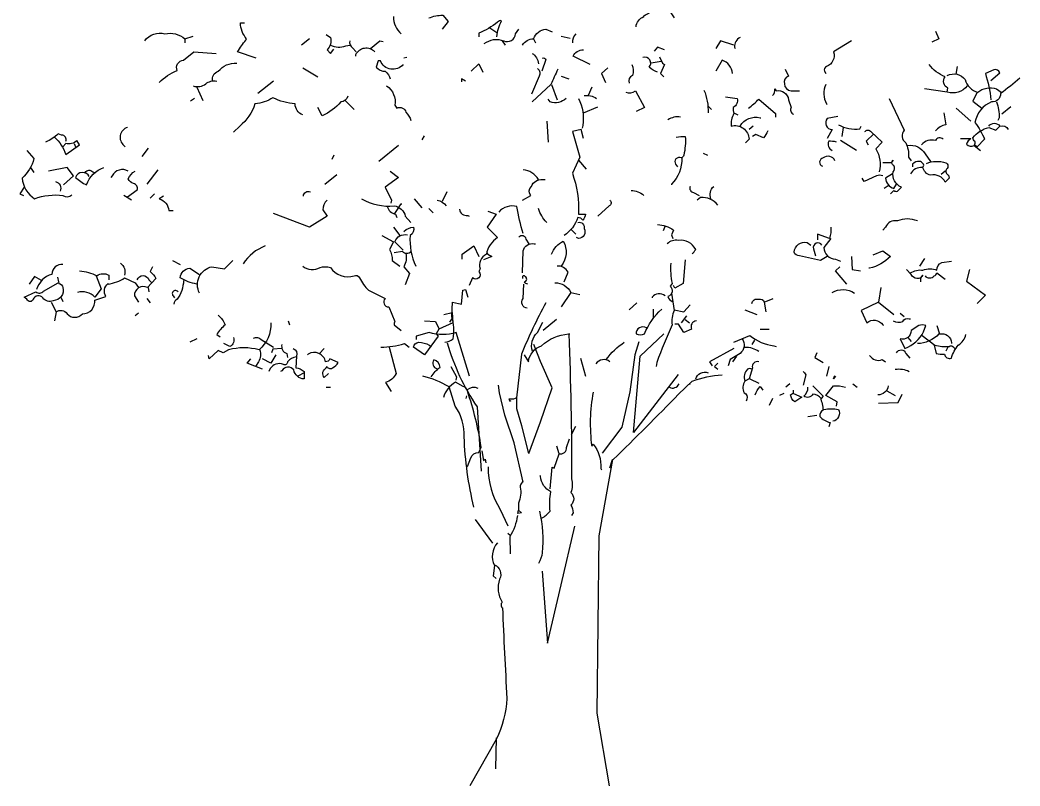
# Model space of a CAD drawing. Header units: millimetres. Extents: x 343.9 to 346.9, y 2593.57 to 2597.43.
# Drawn here: x 343.963 to 346.881, y 2593.571 to 2595.806 of the extents above; entities that cross this region are included whole.
import ezdxf

# ---------------------------------------------------------------- set-up
doc = ezdxf.new("R2010")
doc.units = ezdxf.units.MM
doc.header["$LTSCALE"] = 10
doc.layers.add('Vegetais', color=94, linetype='Continuous')

msp = doc.modelspace()

# ---------------------------------------------------------------- linework, layer by layer
at = {"layer": 'Vegetais'}
for p, q in [((345.7725, 2594.825), (345.8415, 2594.8901)), ((345.4813, 2594.8097), (345.4621, 2594.8595)), ((345.7687, 2594.8672), (345.7572, 2594.8289)), ((345.7572, 2594.8289), (345.7419, 2594.7216)), ((345.5158, 2594.7331), (345.4813, 2594.8097)), ((345.3625, 2594.7178), (345.3587, 2594.7408))]:
    msp.add_line(p, q, dxfattribs=at)
at = {"layer": 'Vegetais', "color": 34}
for p, q in [((345.7534, 2594.6029), (345.7725, 2594.825)), ((345.8837, 2594.7714), (345.7534, 2594.6029)), ((345.3778, 2594.6527), (345.3625, 2594.7178)), ((345.4813, 2594.6336), (345.5158, 2594.7331)), ((345.7419, 2594.7216), (345.7189, 2594.6182)), ((345.4123, 2594.6719), (345.4123, 2594.7063)), ((345.4276, 2594.6221), (345.4123, 2594.6719)), ((345.4046, 2594.5723), (345.3778, 2594.6527)), ((345.4479, 2594.5411), (345.4813, 2594.6336)), ((345.4479, 2594.5411), (345.4276, 2594.6221)), ((345.7189, 2594.6182), (345.6614, 2594.5417)), ((345.4315, 2594.4574), (345.4046, 2594.5723)), ((345.6918, 2594.524), (345.6518, 2594.3013)), ((345.542, 2594.1581), (345.5816, 2594.3286)), ((345.6518, 2594.3013), (345.646, 2593.7834)), ((345.4864, 2594.1977), (345.5023, 2593.9876)), ((345.5023, 2593.9876), (345.542, 2594.1581)), ((345.646, 2593.7834), (345.6823, 2593.5708)), ((345.3513, 2593.6207), (345.3535, 2593.7111))]:
    msp.add_line(p, q, dxfattribs=at)
at = {"layer": 'Vegetais'}
for points in [[(345.7606, 2595.7859, -0.290726), (345.7828, 2595.8162), (345.7828, 2595.8182, 0.044205), (345.8253, 2595.8465, -0.511307), (345.8496, 2595.8465), (345.8718, 2595.8122)], [(345.156, 2595.8122, -0.096176), (345.1964, 2595.8203), (345.2126, 2595.8021), (345.1944, 2595.7798)], [(344.6524, 2595.6949), (344.5978, 2595.7131, -0.051254), (344.6221, 2595.7475), (344.6241, 2595.7515, -0.175888), (344.6059, 2595.798), (344.618, 2595.798)], [(345.0528, 2595.8162, 0.223816), (345.0751, 2595.7657)], [(345.3541, 2595.7576, -0.085083), (345.3683, 2595.8041, 0.302765), (345.3562, 2595.8, -0.07106), (345.3016, 2595.7677), (345.3016, 2595.7576)], [(344.3268, 2595.7454, -0.32045), (344.3855, 2595.7657, -0.236053), (344.4441, 2595.7515), (344.4684, 2595.7596)], [(344.8567, 2595.7636), (344.8688, 2595.7555, -0.286789), (344.8587, 2595.7191), (344.8688, 2595.709), (344.8789, 2595.7212)], [(345.3177, 2595.7373, -0.268112), (345.3744, 2595.7454, 0.520645), (345.4087, 2595.7657), (345.4188, 2595.7798)], [(345.429, 2595.7333, -0.252106), (345.4613, 2595.7515, -0.289337), (345.4977, 2595.7798), (345.5159, 2595.7717)], [(345.5847, 2595.7657, 0.226822), (345.5746, 2595.7394)], [(344.8688, 2595.7333, 0.241745), (344.9133, 2595.7313), (344.9254, 2595.7333)], [(344.9254, 2595.7454, 0.350769), (344.9335, 2595.7252), (344.9436, 2595.7131)], [(346.0639, 2595.7555, 0.284134), (346.0478, 2595.7272), (346.0498, 2595.7232)], [(346.3895, 2595.7454), (346.3369, 2595.7131, -0.386597), (346.3167, 2595.6706, 0.4142), (346.3107, 2595.6565), (346.3147, 2595.6504)], [(344.3693, 2595.6241, -0.116058), (344.4219, 2595.6585, -0.535172), (344.4401, 2595.6888), (344.4704, 2595.7131), (344.5351, 2595.709)], [(344.9982, 2595.7131, 0.511978), (344.9416, 2595.705), (344.9416, 2595.7009)], [(345.4573, 2595.709, -0.236053), (345.4755, 2595.6787)], [(345.6271, 2595.6767), (345.5766, 2595.7009, -0.300919), (345.6069, 2595.7191)], [(344.525, 2595.6281, -0.4142), (344.5412, 2595.6565, -0.238144), (344.5958, 2595.6807)], [(345.0811, 2595.6767, -0.564011), (345.0144, 2595.6868), (345.0083, 2595.6868), (345.0023, 2595.6686, 0.218246), (345.0286, 2595.6565, -0.192581), (345.0427, 2595.6342)], [(345.4876, 2595.6949, -0.4142), (345.4977, 2595.6908), (345.4856, 2595.6565)], [(345.7485, 2595.6767, -0.182251), (345.7505, 2595.6443, 0.4142), (345.7404, 2595.6221)], [(345.8233, 2595.6544, -0.135742), (345.799, 2595.6686, 0.752304), (345.7808, 2595.6969)], [(346.0417, 2595.6504, 0.305618), (346.0114, 2595.6888), (345.9932, 2595.6565)], [(346.6686, 2595.5958), (346.6706, 2595.6079, -0.5), (346.6625, 2595.6403, -0.143997), (346.616, 2595.6767)], [(345.4734, 2595.6645, -0.368179), (345.4775, 2595.6423), (345.4552, 2595.5897)], [(345.5321, 2595.6625, 0.00708), (345.5119, 2595.618), (345.4573, 2595.5675)], [(346.1954, 2595.6625), (346.2055, 2595.6423, 0.4142), (346.1934, 2595.6201, 0.399994), (346.2136, 2595.5998), (346.2379, 2595.5998)], [(346.6686, 2595.6443, -0.367462), (346.7212, 2595.6322, 0.278564), (346.7576, 2595.5958, -0.24559), (346.8122, 2595.6059), (346.8263, 2595.5958)], [(346.796, 2595.6302), (346.8223, 2595.6524, 0.4142), (346.8041, 2595.6605), (346.7798, 2595.6504, -0.0504), (346.796, 2595.5735)], [(344.4684, 2595.614, 0.257919), (344.5048, 2595.6201, -0.212204), (344.5371, 2595.6281)], [(346.3147, 2595.618, 0.253922), (346.3167, 2595.5614), (346.3187, 2595.5594)], [(346.8809, 2595.6362, -0.009521), (346.8243, 2595.5917, -0.45993), (346.798, 2595.5675, 0.253036), (346.7495, 2595.5068, -0.062256), (346.7778, 2595.4583), (346.7555, 2595.436), (346.7475, 2595.4421, 0.236053), (346.7495, 2595.4522, -0.236053), (346.7434, 2595.4623, -0.173203), (346.7899, 2595.4927), (346.8101, 2595.4846), (346.8223, 2595.4967)], [(345.0326, 2595.614, -0.293182), (345.0569, 2595.5574), (345.0629, 2595.5493, -0.468369), (345.0892, 2595.5371, -0.120438), (345.1034, 2595.5129)], [(345.7303, 2595.5958, 0.302765), (345.7586, 2595.5998), (345.7849, 2595.5513), (345.7606, 2595.5392)], [(345.9588, 2595.6019, -0.102539), (345.9709, 2595.5351)], [(346.159, 2595.5857, 0.276978), (346.1651, 2595.6059), (346.1691, 2595.5998, -0.437134), (346.2055, 2595.5735), (346.2136, 2595.5513, 0.465973), (346.2197, 2595.5311)], [(346.7272, 2595.614, -0.312363), (346.6686, 2595.5958), (346.6019, 2595.6059)], [(344.7879, 2595.5291, -0.308884), (344.7657, 2595.5614, -0.103271), (344.7009, 2595.5796, -0.126938), (344.6484, 2595.5614, -0.14415), (344.6039, 2595.4967), (344.5857, 2595.4785)], [(344.9194, 2595.5837, -0.343094), (344.8991, 2595.5675, -0.113617), (344.8445, 2595.527), (344.8324, 2595.5513)], [(345.5564, 2595.5776, -0.299759), (345.5098, 2595.5675), (345.5038, 2595.5756)], [(345.5928, 2595.5776, -0.154129), (345.6049, 2595.4987), (345.6029, 2595.4906)], [(345.6089, 2595.5857, -0.176163), (345.6453, 2595.5776)], [(346.0215, 2595.5816), (346.0559, 2595.5776, -0.369919), (346.0437, 2595.5513, 0.099014), (346.0457, 2595.5331, 0.13028), (346.0377, 2595.4967, -0.492157), (346.0902, 2595.4583), (346.0801, 2595.4482)], [(346.0882, 2595.5493, 0.062256), (346.1185, 2595.5756), (346.1671, 2595.5331), (346.1671, 2595.523)], [(346.4987, 2595.5776), (346.5432, 2595.4846, 0.439896), (346.5473, 2595.4482, -0.141937), (346.5553, 2595.4057), (346.5634, 2595.3956)], [(346.8122, 2595.5675, -0.091797), (346.8203, 2595.521), (346.8162, 2595.5129)], [(346.6585, 2595.5351), (346.6645, 2595.5007, 0.176727), (346.6342, 2595.4825)], [(345.89, 2595.523, 0.192581), (345.8536, 2595.5149)], [(346.0639, 2595.4967, -0.331299), (346.1226, 2595.521), (346.1246, 2595.521)], [(346.3491, 2595.525), (346.3187, 2595.5189, 0.632828), (346.3329, 2595.4866), (346.3187, 2595.4603)], [(346.3511, 2595.5007, 0.157104), (346.4138, 2595.4886), (346.4178, 2595.4967)], [(346.7899, 2595.4967, -0.506302), (346.8223, 2595.4967, -0.362045), (346.8465, 2595.4866)], [(344.0963, 2595.4522, 0.535172), (344.0842, 2595.4704), (344.0741, 2595.4745, -0.105011), (344.0377, 2595.4502)], [(344.2763, 2595.4927, 0.605072), (344.2662, 2595.4401), (344.2702, 2595.436)], [(345.6069, 2595.4603), (345.6008, 2595.4866), (345.5746, 2595.4805), (345.5968, 2595.4057), (345.5746, 2595.3592, -0.095917), (345.5928, 2595.2399), (345.613, 2595.2399, -0.148804), (345.6049, 2595.2217, 0.276978), (345.5907, 2595.2298, -0.162277), (345.5503, 2595.1772)], [(346.1448, 2595.4825, -0.062256), (346.1327, 2595.4623), (346.1105, 2595.4724), (346.1003, 2595.4664)], [(346.4279, 2595.4805, -0.449051), (346.4461, 2595.4805), (346.4785, 2595.4502), (346.4603, 2595.43, -0.203598), (346.4704, 2595.3632)], [(344.0639, 2595.4643, -0.131912), (344.0963, 2595.4138), (344.1367, 2595.4421), (344.1287, 2595.4542, -0.265564), (344.0963, 2595.4461), (344.0882, 2595.436)], [(345.8779, 2595.4643, -0.07106), (345.9042, 2595.4664, -0.06636), (345.9001, 2595.4118, -0.265564), (345.892, 2595.4037, 0.763794), (345.8759, 2595.3855), (345.8819, 2595.3774)], [(346.345, 2595.4502, 0.082748), (346.3228, 2595.4522, 0.4142), (346.3329, 2595.4259)], [(346.5533, 2595.4401, -0.319839), (346.6039, 2595.4158), (346.6201, 2595.3936)], [(346.6565, 2595.4583, 0.526016), (346.6342, 2595.4542, 0.302765), (346.5938, 2595.4421)], [(346.707, 2595.4603), (346.7373, 2595.4603, 0.162277), (346.7252, 2595.4441, 0.368179), (346.7475, 2595.4401), (346.7657, 2595.4259)], [(343.9831, 2595.4259), (344.0033, 2595.4017, -0.154999), (343.9689, 2595.345, 0.223892), (344.0053, 2595.2844, -0.123093), (344.0882, 2595.2945, 0.388977), (344.1145, 2595.2965)], [(345.8941, 2595.4037, -0.206207), (345.8637, 2595.3268), (345.8637, 2595.3248)], [(346.341, 2595.3956, 0.486771), (346.3066, 2595.4037, 0.763794), (346.3046, 2595.3794)], [(346.5028, 2595.2985), (346.5129, 2595.3086, 0.236053), (346.523, 2595.3066), (346.5351, 2595.3187, -0.37204), (346.5109, 2595.3632, 0.343094), (346.5129, 2595.3814, -0.618027), (346.5109, 2595.3976), (346.5048, 2595.3895), (346.4805, 2595.3895)], [(346.6079, 2595.3875, -0.186783), (346.6645, 2595.3895, -0.561981), (346.6666, 2595.3713, 0.49527), (346.6726, 2595.3531), (346.6747, 2595.345), (346.6625, 2595.3329, 0.366302), (346.6201, 2595.3531, -0.313339), (346.5978, 2595.3774, 0.4142), (346.5978, 2595.3875, 0.236053), (346.5877, 2595.3936, 0.243835), (346.5675, 2595.3855), (346.5675, 2595.3774)], [(344.1651, 2595.3491, 0.651398), (344.1246, 2595.3471, 0.07106), (344.157, 2595.3248, -0.240356), (344.2075, 2595.3754)], [(344.1529, 2595.3612, -0.496567), (344.1752, 2595.3632), (344.1792, 2595.3612)], [(344.2783, 2595.3653, 0.436615), (344.2318, 2595.3511), (344.2277, 2595.3471)], [(344.2763, 2595.2904), (344.3046, 2595.3107, 0.480621), (344.2945, 2595.3289, -0.199997), (344.2783, 2595.343, -0.138779), (344.2985, 2595.3653)], [(345.4755, 2595.341, 0.236053), (345.431, 2595.3693)], [(346.5088, 2595.3572), (346.4886, 2595.345, 0.326782), (346.5129, 2595.3147), (346.521, 2595.3268)], [(346.5958, 2595.3754, 0.302765), (346.5614, 2595.3572)], [(344.066, 2595.3349, -0.45993), (344.0801, 2595.3066)], [(345.429, 2595.2803), (345.4532, 2595.2945, -0.388977), (345.4552, 2595.3208, -0.333328), (345.4876, 2595.341), (345.4957, 2595.341)], [(346.4805, 2595.3511, 0.224854), (346.4623, 2595.3511), (346.4259, 2595.3349), (346.4199, 2595.345)], [(344.7899, 2595.2925, -0.535172), (344.8102, 2595.3046)], [(345.7464, 2595.3086, -0.182587), (345.7828, 2595.2945)], [(345.9183, 2595.3208, 0.480621), (345.9285, 2595.3026), (345.9446, 2595.2945)], [(345.979, 2595.2844, -0.302765), (345.9871, 2595.3208)], [(344.3814, 2595.2925), (344.3693, 2595.2844, -0.298172), (344.3976, 2595.25), (344.4097, 2595.25)], [(344.8587, 2595.2803, 0.199295), (344.8466, 2595.252), (344.8587, 2595.2338), (344.8081, 2595.2015), (344.703, 2595.2419)], [(344.9598, 2595.2844, 0.158966), (345.0548, 2595.2641, -0.30159), (345.0872, 2595.2338), (345.1034, 2595.2156)], [(345.1802, 2595.2803, -0.195877), (345.2065, 2595.2641)], [(345.6838, 2595.2803, -0.618027), (345.6817, 2595.2641), (345.6494, 2595.2338)], [(345.9992, 2595.2662, 0.250473), (345.9487, 2595.2884), (345.9386, 2595.2803)], [(345.0346, 2595.2621, 0.302765), (345.0589, 2595.2399), (345.0629, 2595.2298)], [(345.2449, 2595.254, 0.4142), (345.2692, 2595.2358), (345.2732, 2595.2338)], [(345.3278, 2595.248), (345.3521, 2595.2399), (345.3258, 2595.2015), (345.3562, 2595.1711, 0.212204), (345.3238, 2595.1226, 0.383728), (345.3056, 2595.0801), (345.3016, 2595.072, -1), (345.2834, 2595.0538), (345.2732, 2595.0316)], [(345.431, 2595.1833, -0.029968), (345.4128, 2595.2621, 0.283035), (345.3602, 2595.2459)], [(345.4997, 2595.2156, -0.117737), (345.4755, 2595.2561)], [(345.5907, 2595.2156, -0.577133), (345.6089, 2595.1974, -0.580322), (345.5928, 2595.1691), (345.5867, 2595.1711)], [(345.8233, 2595.2095, -0.142853), (345.8698, 2595.1934), (345.8637, 2595.1792), (345.8678, 2595.1691)], [(346.5816, 2595.2197, 0.20903), (346.523, 2595.2197, 0.383728), (346.4886, 2595.2015), (346.4805, 2595.1934)], [(345.0811, 2595.1347), (345.0569, 2595.159, -0.390442), (345.0933, 2595.1792)], [(345.0832, 2595.1893, -0.199295), (345.1115, 2595.2015, -0.32045), (345.1014, 2595.1772, 0.132065), (345.1175, 2595.0882)], [(346.3289, 2595.2015, -0.099014), (346.3248, 2595.1691), (346.2904, 2595.1812), (346.2904, 2595.1651)], [(345.0184, 2595.1772), (345.0528, 2595.159), (345.0407, 2595.1367, -0.148178), (345.0488, 2595.1044), (345.071, 2595.0882)], [(345.4188, 2595.1731, -0.697281), (345.4391, 2595.1671), (345.4472, 2595.1529)], [(345.429, 2595.068), (345.431, 2595.1327, -0.422256), (345.4633, 2595.1529), (345.4674, 2595.1529)], [(345.5139, 2595.1226, -0.1866), (345.5483, 2595.161, -0.300629), (345.5422, 2595.0882)], [(345.9244, 2595.1246, 0.099014), (345.9345, 2595.1367, 0.333328), (345.884, 2595.163, 0.259125), (345.8516, 2595.1529)], [(346.3187, 2595.1165), (346.2985, 2595.1044), (346.2379, 2595.1185, -0.343094), (346.2217, 2595.1287, -0.469284), (346.2601, 2595.157), (346.2702, 2595.1489)], [(346.3026, 2595.1489, 0.900253), (346.2783, 2595.1388), (346.2844, 2595.1185)], [(346.3289, 2595.1691), (346.3086, 2595.1428, 0.411758), (346.343, 2595.1084), (346.3572, 2595.1024)], [(344.6787, 2595.1469, 0.16748), (344.614, 2595.0943)], [(345.1034, 2595.1307, -0.5), (345.0791, 2595.1307), (345.0548, 2595.1266)], [(345.0892, 2595.1246, -0.162277), (345.0832, 2595.0862), (345.0993, 2595.066), (345.0872, 2595.0336)], [(346.4522, 2595.1206), (346.4805, 2595.1327), (346.5028, 2595.1165, -0.151367), (346.4421, 2595.0821), (346.4401, 2595.0821)], [(344.0882, 2595.0923, 0.469498), (344.0559, 2595.0639, 0.27272), (344.0114, 2595.0195)], [(344.2561, 2595.0963, -0.302765), (344.2682, 2595.0619)], [(344.4866, 2595.0093, -0.493149), (344.523, 2595.0862), (344.5594, 2595.0801), (344.5837, 2595.1044)], [(345.8617, 2595.0963, 0.06636), (345.8658, 2595.0377), (345.8597, 2595.0296, -0.580322), (345.8536, 2594.9992, 0.236053), (345.8658, 2594.9851)], [(346.5614, 2595.068, -0.192581), (346.5978, 2595.0761, -0.201935), (346.6383, 2595.0761, -0.319077), (346.6524, 2595.0983), (346.6807, 2595.1024)], [(344.1367, 2595.0741, -0.101349), (344.1873, 2595.0599, -0.291199), (344.2217, 2595.0619), (344.2217, 2595.0478)], [(344.3491, 2595.0862), (344.343, 2595.072, -0.099014), (344.3592, 2595.0518), (344.3349, 2595.0255, 0.574356), (344.2965, 2595.0013), (344.3086, 2594.9831)], [(344.4785, 2595.0356, -0.092926), (344.43, 2595.0538, -0.358765), (344.4583, 2595.0821), (344.4866, 2595.0639)], [(344.7879, 2595.0882, 0.330124), (344.8385, 2595.0842, -0.133911), (344.8688, 2595.0842, 0.333328), (344.9376, 2595.0599, -0.4142), (344.9537, 2595.0538, 0.089432), (344.98, 2595.0174), (345.0286, 2594.9932, 0.705521), (345.0387, 2594.9689), (345.0569, 2594.9264, 0.236053), (345.0548, 2594.9163), (345.0751, 2594.9001)], [(345.5503, 2595.0417), (345.5624, 2595.07, 0.300995), (345.5301, 2595.0882)], [(346.5917, 2595.0417, -0.276978), (346.5978, 2595.0619, -0.64563), (346.5634, 2595.0639), (346.5493, 2595.0781)], [(346.6039, 2595.0599, 0.482544), (346.6302, 2595.0599, 0.265564), (346.6383, 2595.068), (346.6625, 2595.0498)], [(344.072, 2595.0559, -0.023788), (344.0761, 2595.0377, -0.333328), (344.0882, 2595.0255, -0.469284), (344.0599, 2594.9871, -0.34938), (344.0296, 2594.9952, 0.562729), (344.0013, 2594.9911, -0.720749), (343.9831, 2594.9911), (343.975, 2594.9972), (344.0093, 2595.0134, 0.449051), (344.0316, 2595.0154), (344.0741, 2595.0397)], [(344.0538, 2594.9831), (344.068, 2594.9547, -0.4142), (344.1003, 2594.9487, 0.454544), (344.1448, 2594.9487, 0.444092), (344.1812, 2594.9891), (344.2136, 2594.9992, -0.367569), (344.2197, 2595.0377), (344.2197, 2595.0356, 0.109772), (344.2682, 2595.0538), (344.2985, 2595.0397), (344.3086, 2595.0255)], [(344.1853, 2595.0599), (344.1994, 2595.0215), (344.1812, 2594.9972, 0.27034), (344.1307, 2595.0114)], [(344.3046, 2595.0478, -0.720749), (344.339, 2595.0478), (344.3471, 2595.0397)], [(344.4401, 2595.0457, -0.136566), (344.4219, 2594.9911, 0.355026), (344.4118, 2594.977)], [(345.4431, 2594.9649, -0.586716), (345.431, 2594.9932), (345.433, 2595.0356)], [(345.4451, 2595.0356, -0.236053), (345.435, 2595.0417, 0.659393), (345.437, 2595.0579, 0.5), (345.429, 2595.0579), (345.429, 2595.0518)], [(345.524, 2595.0397, -0.276978), (345.5705, 2595.0114), (345.5968, 2595.0053)], [(344.4239, 2595.0134, 1.023514), (344.4097, 2595.0013), (344.4138, 2594.9952)], [(345.2025, 2594.8658, 0.131805), (345.2267, 2594.8759, 0.124512), (345.2227, 2594.9406), (345.2247, 2594.9831), (345.251, 2594.977), (345.255, 2595.0174), (345.2631, 2595.0195), (345.2692, 2594.9972)], [(345.8455, 2595.0013, 0.4142), (345.8071, 2594.9972), (345.8071, 2594.9952)], [(345.8658, 2595.0114), (345.8637, 2595.0093), (345.8718, 2594.9588, 0.146759), (345.8658, 2594.9163, 0.01886), (345.8213, 2594.8071), (345.8192, 2594.795)], [(346.3329, 2595.0114, -0.283676), (346.3976, 2595.0093)], [(346.4745, 2595.0255), (346.4684, 2594.9831), (346.4178, 2594.9588), (346.434, 2594.9224, -0.468842), (346.4805, 2594.9163), (346.4825, 2594.9143)], [(346.0983, 2594.979, -0.475967), (346.1185, 2594.9911, -0.4142), (346.1347, 2594.9831), (346.161, 2594.9932)], [(345.1996, 2594.9467), (345.2239, 2594.9527), (345.2259, 2594.9224), (345.1855, 2594.9042), (345.1774, 2594.89), (345.1835, 2594.884), (345.143, 2594.8294), (345.1107, 2594.8516, -0.336868), (345.1268, 2594.8658, -0.108856), (345.1572, 2594.8577), (345.1612, 2594.8516)], [(345.7909, 2594.9082, 0.588394), (345.7606, 2594.89, 0.17128), (345.7849, 2594.89, -0.108414), (345.8354, 2594.9628)], [(344.6949, 2594.9224, -0.231033), (344.6605, 2594.8435, 0.136353), (344.5715, 2594.8435), (344.5553, 2594.8354), (344.5412, 2594.8415), (344.5149, 2594.8172), (344.5129, 2594.8273)], [(344.5412, 2594.9446, -0.128281), (344.5614, 2594.9163, 0.099014), (344.5371, 2594.888), (344.5473, 2594.8819)], [(345.2239, 2594.9365, -0.090164), (345.2158, 2594.9244)], [(345.4585, 2594.8395, -0.294647), (345.4726, 2594.8941), (345.4888, 2594.9244)], [(345.9365, 2594.9285, 0.514618), (345.9224, 2594.9042), (345.9001, 2594.8941), (345.884, 2594.9183), (345.8738, 2594.9183)], [(346.5109, 2594.9285, 0.207977), (346.5392, 2594.9264, -0.4142), (346.5574, 2594.9345), (346.5614, 2594.9345)], [(346.5634, 2594.9001, -0.5), (346.5311, 2594.8759), (346.5452, 2594.8476, 0.179703), (346.5998, 2594.8961), (346.6059, 2594.9143, 0.199997), (346.5857, 2594.9143), (346.5634, 2594.9001)], [(345.2745, 2594.7667), (345.236, 2594.8941, -0.154739), (345.1572, 2594.8941), (345.1188, 2594.884), (345.1188, 2594.8739)], [(345.4342, 2594.8294), (345.4464, 2594.8091, -0.287735), (345.4848, 2594.8557, -0.179001), (345.5636, 2594.89), (345.5677, 2594.89)], [(346.6443, 2594.89, -0.197067), (346.5816, 2594.8617)], [(346.6302, 2594.8577), (346.6362, 2594.8334, 0.099014), (346.6605, 2594.8314, 0.468369), (346.6807, 2594.8193, -0.104111), (346.7009, 2594.8577, 0.192581), (346.7232, 2594.888)], [(346.6383, 2594.9143), (346.6463, 2594.89, -0.477875), (346.6807, 2594.8637), (346.6807, 2594.8617)], [(344.5857, 2594.8799, -0.362045), (344.5756, 2594.8536), (344.5574, 2594.8617)], [(344.6443, 2594.8779, -0.343094), (344.6666, 2594.8739), (344.703, 2594.8516)], [(344.7272, 2594.8597, 0.4142), (344.7414, 2594.8334), (344.7434, 2594.8213)], [(345.0156, 2594.8516, 0.070572), (345.0844, 2594.8617), (345.0985, 2594.8516)], [(345.6736, 2594.8152, -0.097198), (345.7262, 2594.8658)], [(346.07, 2594.8759, -0.417374), (346.0639, 2594.8334), (346.0356, 2594.8152), (346.0296, 2594.797)], [(346.0457, 2594.8658), (346.0923, 2594.886, 0.151779), (346.163, 2594.8557), (346.1691, 2594.8536)], [(346.5958, 2594.886), (346.6322, 2594.8577, 0.099014), (346.6747, 2594.8536, -0.4142), (346.6848, 2594.8536), (346.6908, 2594.8476)], [(344.6625, 2594.8435, -0.23912), (344.6585, 2594.8091), (344.6504, 2594.795)], [(344.7596, 2594.8476, -0.4142), (344.7697, 2594.8253), (344.7677, 2594.7909, -0.162277), (344.792, 2594.7808), (344.792, 2594.7586, -0.344589), (344.7616, 2594.7849, 0.535172), (344.7272, 2594.7828), (344.7232, 2594.7808)], [(344.8627, 2594.7748), (344.8506, 2594.7626, -0.470993), (344.8567, 2594.7909), (344.8587, 2594.795, 0.475967), (344.8749, 2594.7909, 0.14502), (344.891, 2594.8071), (344.8668, 2594.8172, -0.386597), (344.8546, 2594.8091, 0.509613), (344.8041, 2594.8314), (344.8021, 2594.8294)], [(345.0399, 2594.8516), (345.0601, 2594.7748, -0.207977), (345.0298, 2594.7485), (345.046, 2594.7222)], [(346.0781, 2594.8516, -0.159302), (346.1185, 2594.8395)], [(346.521, 2594.8354, -0.690201), (346.5473, 2594.8334), (346.5594, 2594.8193)], [(344.7697, 2594.8233, 0.15036), (344.7434, 2594.8091, -0.618027), (344.7313, 2594.8011, 0.369919), (344.6929, 2594.7889), (344.6888, 2594.7808)], [(345.1628, 2594.7647, -0.116058), (345.1888, 2594.7926, 0.309357), (345.1704, 2594.8147, 0.514618), (345.1797, 2594.7882)], [(345.6838, 2594.8091, 0.436066), (345.6433, 2594.8031)], [(346.1185, 2594.8091, 0.577133), (346.1003, 2594.7909), (346.0902, 2594.7586), (346.0781, 2594.7525)], [(346.4421, 2594.8273, 0.369919), (346.4785, 2594.8152), (346.4886, 2594.8091)], [(345.9345, 2594.7586, -0.449051), (345.9709, 2594.7768)], [(346.0983, 2594.7869, 0.333328), (346.0862, 2594.7869, 0.326645), (346.0781, 2594.7525, 0.291199), (346.0761, 2594.7181, -0.4142), (346.0842, 2594.6999), (346.0821, 2594.6939)], [(346.248, 2594.7808, -0.099014), (346.2561, 2594.7707), (346.248, 2594.7404)], [(346.5169, 2594.7869, -0.162277), (346.5574, 2594.7808)], [(345.8577, 2594.7343, 0.427887), (345.886, 2594.7444)], [(345.269, 2594.7278, -0.286789), (345.2987, 2594.7323)], [(346.1084, 2594.7121, -0.135742), (346.1226, 2594.7363), (346.1307, 2594.7262)], [(346.2197, 2594.7161), (346.2439, 2594.706), (346.2237, 2594.6918, -0.228745), (346.2116, 2594.7121), (346.2197, 2594.7181), (346.2197, 2594.7262)], [(346.2763, 2594.7384), (346.3066, 2594.708), (346.3005, 2594.702, 0.21463), (346.2763, 2594.7141, -0.422256), (346.25, 2594.708, 0.231552), (346.2621, 2594.7343)], [(346.345, 2594.6797), (346.3471, 2594.6918), (346.3147, 2594.71), (346.3369, 2594.7384, -0.123093), (346.3713, 2594.7343)], [(346.4967, 2594.7384, -0.354019), (346.4664, 2594.7121)], [(346.2985, 2594.704, -0.049255), (346.3066, 2594.6676, 0.302765), (346.2965, 2594.6494, 0.13913), (346.3268, 2594.6312), (346.3228, 2594.619)], [(346.3086, 2594.6696, -0.097198), (346.3511, 2594.6696, -0.5), (346.3349, 2594.6352)]]:
    msp.add_lwpolyline(points, format="xyb", dxfattribs=at)
for points in [[(345.3339, 2595.7839), (345.3541, 2595.7697)], [(346.6342, 2595.7737), (346.6443, 2595.7515), (346.6241, 2595.7414)], [(344.4441, 2595.7515), (344.4441, 2595.7394)], [(344.8081, 2595.7515), (344.7839, 2595.7333)], [(344.9861, 2595.7232), (345.0124, 2595.7454), (345.0225, 2595.7434)], [(345.3703, 2595.7454), (345.3784, 2595.7333)], [(345.4613, 2595.7515), (345.4674, 2595.7394)], [(345.5422, 2595.7596), (345.5685, 2595.7535)], [(346.0457, 2595.7333), (346.0073, 2595.7454), (345.9932, 2595.7232)], [(345.8435, 2595.7191), (345.8233, 2595.7272), (345.8132, 2595.7151)], [(345.0912, 2595.6969), (345.0832, 2595.6949)], [(345.2793, 2595.6565), (345.3016, 2595.6787), (345.3137, 2595.6544)], [(345.8334, 2595.6848), (345.8051, 2595.6807)], [(345.8294, 2595.6989), (345.8374, 2595.6807), (345.8435, 2595.6767), (345.8314, 2595.6504), (345.8415, 2595.6403)], [(344.7879, 2595.6666), (344.8324, 2595.6403)], [(345.6777, 2595.6666), (345.6595, 2595.6504), (345.6716, 2595.6241)], [(346.6949, 2595.6484), (346.6989, 2595.6706)], [(344.703, 2595.6281), (344.6565, 2595.5917)], [(345.2631, 2595.6281), (345.251, 2595.6342), (345.251, 2595.6261)], [(345.5139, 2595.618), (345.5301, 2595.5735)], [(345.5422, 2595.6423), (345.5644, 2595.6342)], [(344.4785, 2595.6099), (344.4967, 2595.5715)], [(345.6312, 2595.6099), (345.6211, 2595.5857)], [(346.7555, 2595.5958), (346.7434, 2595.5695), (346.7697, 2595.5493)], [(344.4724, 2595.5776), (344.4603, 2595.5695)], [(344.9113, 2595.5715), (344.9376, 2595.5452)], [(345.6069, 2595.5351), (345.6494, 2595.5533)], [(345.9709, 2595.5553), (345.981, 2595.5452)], [(346.0457, 2595.5351), (346.0579, 2595.5291)], [(346.6949, 2595.5493), (346.7373, 2595.5109)], [(346.8546, 2595.5533), (346.8283, 2595.5311)], [(345.4997, 2595.5109), (345.5038, 2595.4502)], [(346.1024, 2595.4967), (346.0902, 2595.4866)], [(346.3653, 2595.4927), (346.3612, 2595.4664)], [(346.4542, 2595.4745), (346.432, 2595.4522), (346.4381, 2595.4421)], [(344.1206, 2595.4461), (344.1246, 2595.436)], [(345.1418, 2595.4684), (345.1357, 2595.4563)], [(346.4037, 2595.4259), (346.3572, 2595.4542)], [(344.3369, 2595.432), (344.3187, 2595.4077)], [(344.8789, 2595.4118), (344.8728, 2595.3996)], [(345.067, 2595.4401), (345.0104, 2595.3936)], [(345.9568, 2595.4178), (345.9689, 2595.4118)], [(345.5928, 2595.3976), (345.615, 2595.3713)], [(343.9932, 2595.3754), (344.0033, 2595.3612)], [(344.0902, 2595.3248), (344.1185, 2595.3511), (344.1003, 2595.3754), (344.0457, 2595.3653)], [(344.3653, 2595.3693), (344.3329, 2595.3268)], [(344.8526, 2595.3268), (344.887, 2595.3551)], [(345.0427, 2595.3653), (345.067, 2595.3471), (345.0286, 2595.3187), (345.0468, 2595.2803), (345.0447, 2595.2722)], [(346.6625, 2595.3653), (346.6504, 2595.3551)], [(343.975, 2595.3187), (343.9628, 2595.2985), (343.9729, 2595.2945)], [(344.3551, 2595.2985), (344.343, 2595.2864)], [(345.2085, 2595.3046), (345.1944, 2595.2763)], [(346.4967, 2595.3228), (346.4846, 2595.3147)], [(344.2884, 2595.2803), (344.2662, 2595.2945)], [(345.0569, 2595.2419), (345.0751, 2595.2702), (345.0771, 2595.2702)], [(345.1135, 2595.2844), (345.1357, 2595.2581)], [(345.156, 2595.2561), (345.1681, 2595.2439)], [(345.0528, 2595.2015), (345.071, 2595.1772)], [(345.5705, 2595.1954), (345.5847, 2595.1812)], [(345.8455, 2595.2055), (345.8395, 2595.1913)], [(345.253, 2595.1084), (345.253, 2595.1226), (345.2874, 2595.1469), (345.3016, 2595.1165)], [(345.3258, 2595.1266), (345.3278, 2595.1226), (345.34, 2595.1165), (345.3157, 2595.1064)], [(344.4077, 2595.1044), (344.43, 2595.0923)], [(345.9042, 2595.1064), (345.8981, 2595.0377), (345.8738, 2595.0235), (345.8698, 2595.0316)], [(346.3895, 2595.1165), (346.3915, 2595.0781), (346.4158, 2595.0741)], [(346.6019, 2595.1105), (346.5877, 2595.0882)], [(346.3754, 2595.0356), (346.343, 2595.0741), (346.3551, 2595.0862)], [(346.7333, 2595.0781), (346.7252, 2595.0437), (346.7798, 2595.0033), (346.7555, 2594.979)], [(344.0255, 2595.0457), (344.0053, 2595.0579), (343.9891, 2595.0356)], [(344.3369, 2595.0255), (344.339, 2595.0134)], [(345.5705, 2595.0114), (345.5422, 2594.9689)], [(344.0821, 2594.9972), (344.0882, 2594.9851)], [(344.3329, 2594.9932), (344.343, 2594.981)], [(345.7626, 2594.981), (345.7404, 2594.9608)], [(345.8718, 2594.9608), (345.9001, 2594.9547), (345.9183, 2594.975)], [(346.1347, 2594.9831), (346.1388, 2594.9547)], [(346.4684, 2594.9831), (346.5129, 2594.9467)], [(344.068, 2594.9547), (344.0639, 2594.9285)], [(344.3086, 2594.9507), (344.2985, 2594.9426)], [(345.8112, 2594.9386), (345.8112, 2594.9628)], [(346.0781, 2594.9608), (346.1125, 2594.9467)], [(346.5311, 2594.9507), (346.5432, 2594.9406)], [(344.7454, 2594.9285), (344.7495, 2594.9163)], [(345.143, 2594.9285), (345.1754, 2594.9264), (345.1855, 2594.9062)], [(345.528, 2594.9325), (345.4896, 2594.9001)], [(345.9082, 2594.9426), (345.892, 2594.9224)], [(345.9042, 2594.9325), (345.9163, 2594.9224)], [(346.1226, 2594.9042), (346.1489, 2594.9042)], [(344.4785, 2594.8759), (344.4583, 2594.8658)], [(346.1064, 2594.8718), (346.0983, 2594.8597)], [(346.5533, 2594.8799), (346.5634, 2594.8678)], [(344.709, 2594.8294), (344.6949, 2594.8051), (344.6706, 2594.8172)], [(344.7272, 2594.8476), (344.7009, 2594.8455), (344.6969, 2594.8354)], [(344.8506, 2594.8476), (344.8364, 2594.8334)], [(346.0457, 2594.8476), (345.975, 2594.8091), (345.9831, 2594.797)], [(346.2884, 2594.8354), (346.2823, 2594.8213), (346.3066, 2594.8071)], [(346.6706, 2594.8516), (346.6645, 2594.8395)], [(344.6706, 2594.7869), (344.6261, 2594.8051), (344.6362, 2594.8172)], [(345.5988, 2594.8193), (345.613, 2594.7667)], [(345.9992, 2594.8051), (345.9891, 2594.795), (345.9992, 2594.7869)], [(346.0538, 2594.8253), (346.0417, 2594.8091)], [(344.792, 2594.7768), (344.7738, 2594.7667)], [(345.2201, 2594.7948), (345.237, 2594.7648), (345.2351, 2594.7549)], [(346.3228, 2594.795), (346.3167, 2594.7667)], [(345.9163, 2594.7464), (345.9163, 2594.7424), (345.9183, 2594.7444), (345.9163, 2594.7424)], [(346.0923, 2594.7586), (346.1185, 2594.7464)], [(346.2095, 2594.7444), (346.1974, 2594.7343)], [(346.343, 2594.7667), (346.3369, 2594.7586), (346.341, 2594.7687)], [(346.3936, 2594.7444), (346.4057, 2594.7343)], [(344.8567, 2594.7343), (344.8688, 2594.7343)], [(346.1913, 2594.7161), (346.1792, 2594.71)], [(346.4684, 2594.6878), (346.525, 2594.6898), (346.5371, 2594.7141)], [(346.4927, 2594.7242), (346.5169, 2594.71)], [(346.159, 2594.702), (346.1489, 2594.6817)], [(346.2621, 2594.6494), (346.2884, 2594.6534)]]:
    msp.add_lwpolyline(points, dxfattribs=at)
at = {"layer": 'Vegetais', "color": 34}
for points in [[(345.4969, 2594.981, 0.022705), (345.4261, 2594.8314), (345.412, 2594.704, -0.236053), (345.3938, 2594.6999), (345.3897, 2594.6999), (345.3918, 2594.6939), (345.3958, 2594.6959)], [(345.5644, 2594.89, -0.009644), (345.5725, 2594.4674, -0.146271), (345.5705, 2594.4269, -0.444443), (345.5705, 2594.3905, -0.162277), (345.5766, 2594.3683), (345.5725, 2594.3602)], [(345.2098, 2594.8637, 0.080399), (345.2967, 2594.6777), (345.3088, 2594.4896)], [(345.6838, 2594.4997), (345.6918, 2594.524), (345.6939, 2594.524, 0.010666), (345.884, 2594.7141), (345.9244, 2594.7525, -0.071503), (346.0114, 2594.7707)], [(345.2874, 2594.3844, -0.049332), (345.2589, 2594.5897, 0.165878), (345.2329, 2594.6791), (345.215, 2594.7361, 0.05777), (345.1386, 2594.7672)], [(345.2691, 2594.5033), (345.278, 2594.5283, -0.302765), (345.3017, 2594.5444), (345.3087, 2594.5595, 0.044373), (345.2682, 2594.7238, 0.333328), (345.2562, 2594.7364), (345.2339, 2594.7489, 0.208282), (345.1986, 2594.7042)], [(345.6352, 2594.7202, 0.07756), (345.6312, 2594.5624), (345.6352, 2594.5685, -0.190369), (345.6575, 2594.4977), (345.6595, 2594.4937)], [(345.5099, 2594.4384), (345.5158, 2594.5011), (345.5213, 2594.498), (345.5357, 2594.5406, 0.5), (345.5578, 2594.559), (345.5667, 2594.584)], [(345.3286, 2594.5021, 0.147415), (345.3644, 2594.3779), (345.3862, 2594.3304)], [(345.4292, 2594.4581, 0.236053), (345.4222, 2594.4429, -0.164688), (345.4174, 2594.3965), (345.4175, 2594.3759)], [(345.4851, 2594.3526, 0.099014), (345.5096, 2594.3726, -0.069992), (345.5123, 2594.4297, -0.27449), (345.4819, 2594.4747), (345.4803, 2594.4771)], [(345.4786, 2594.3724, -0.083038), (345.4863, 2594.2515, -0.123093), (345.4762, 2594.2205)], [(345.4145, 2594.36, -0.101257), (345.3923, 2594.2984), (345.3931, 2594.2488)], [(345.356, 2594.2806, 0.303787), (345.3474, 2594.2143), (345.3436, 2594.1842), (345.3524, 2594.1763)], [(345.3477, 2594.2163, -0.425964), (345.3623, 2594.1744, 0.228851), (345.37, 2594.107, 0.475967), (345.3709, 2594.0904, 0.005615), (345.3839, 2593.8263, -0.096909), (345.3527, 2593.7067), (345.2753, 2593.5708)]]:
    msp.add_lwpolyline(points, format="xyb", dxfattribs=at)
for points in [[(345.2655, 2594.7099), (345.264, 2594.7019)], [(345.5839, 2594.6198), (345.571, 2594.5956)], [(345.3108, 2594.5488), (345.3157, 2594.5211), (345.3205, 2594.5243), (345.3225, 2594.5136)], [(345.5357, 2594.5406), (345.5296, 2594.5623)], [(345.4175, 2594.3759), (345.4263, 2594.368), (345.4156, 2594.366), (345.4175, 2594.3759)], [(345.2908, 2594.3488), (345.3413, 2594.2793)], [(345.3931, 2594.3023), (345.3859, 2594.3078)]]:
    msp.add_lwpolyline(points, dxfattribs=at)

doc.saveas('drawing.dxf')
